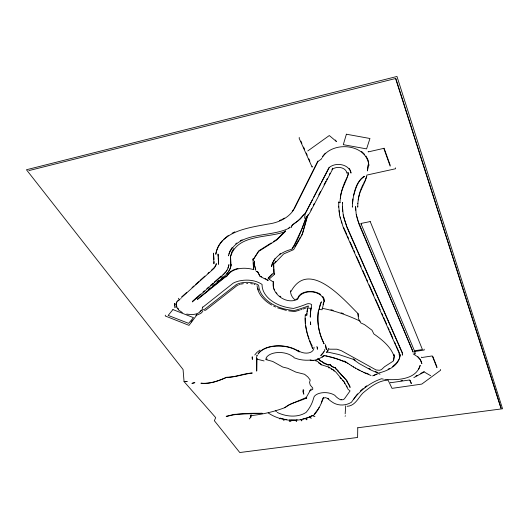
<?xml version="1.0" encoding="UTF-8"?>
<svg xmlns="http://www.w3.org/2000/svg" width="529" height="529" viewBox="0 0 529 529"><rect width="100%" height="100%" fill="white"/><g stroke="black" fill="none" stroke-linecap="round" stroke-linejoin="round"><path stroke-width="0.79" d="M312.659 347.097L312.613 348.79C308.209 338.077 303.983 326.505 305.345 314.55L305.293 315.403M372.707 375.888L377.098 374.195M264.097 360.937L256.763 359.112L256.704 371.094L256.849 358.292M368.224 151.426L368.224 151.902L383.796 148.358L390.184 166.166M338.699 207.15L338.791 201.886L338.752 202.779M357.749 206.264L357.73 207.156L357.849 203.381M352.354 206.594L352.34 207.156L352.889 198.937M352.473 202.779L352.453 203.341C353.663 193.66 355.561 182.141 364.131 176.263M345.179 413.843L345.668 405.875M348.373 173.261L348.386 172.692C346.879 181.467 340.669 189.17 340.345 198.468M347.169 172.428L347.143 173.333C345.801 167.237 337.257 165.822 332.655 169.082L310.007 212.479L307.389 216.566L302.323 234.486L293.648 249.628L283.67 253.94L274.101 263.931M342.481 202.931L342.501 202.369L342.673 211.329M339.955 202.263L339.935 202.825C340.365 193.978 342.891 185.282 347.064 177.486M323.834 351.666L323.603 352.215M324.674 349.451C326.016 351.038 316.197 360.322 323.298 352.598M256.367 359.442L256.453 358.226M256.843 359.449L256.876 358.715M324.429 300.122L322.062 309.756L318.914 309.399L318.313 312.818M317.479 347.52L317.387 349.259L316.911 346.396M314.953 416.634L312.381 415.715C298.753 422.843 280.899 421.547 268.229 412.937M321.46 301.682L320.323 304.221L319.099 309.32L319.126 308.784M214.139 261.71L213.888 263.766L213.504 253.133L213.994 259.468M254.323 263.158L254.475 261.035L254.423 264.718L255.699 270.24M313.459 415.1L313.433 415.602C318.306 410.795 320.931 404.229 323.384 398.145C326.948 396.181 329.131 400.473 331.895 401.848C337.555 406.047 345.536 405.961 351.428 402.271C358.649 391.553 369.063 382.989 381.502 378.751L383.426 379.141M314.081 347.183C313.796 354.814 302.165 354.258 297.906 350.224M313.737 360.48L310.635 360.044L310.166 360.652L315.105 360.143L317.387 361.267L321.764 364.898L328.767 367.066L333.33 369.963L335.803 372.026L344.432 382.282L348.082 389.265L350.053 390.938L344.551 398.641A4.649 2.519 2.2 0 1 342.812 399.732L340.722 399.831A20.75 11.354 1.6 0 1 335.981 396.565L334.712 395.223L332.41 394.065A11.962 6.46 2.8 0 0 314.114 396.71L313.294 399.276A103.882 56.385 7.4 0 1 306.093 412.402C297.701 417.917 285.931 416.707 277.183 412.408M321.705 158.204L321.672 158.773L317.843 161.636L294.812 207.804C289.68 217.783 278.413 222.795 267.74 224.131C249.152 227.734 220.09 230.948 215.779 254.297C216.46 249.225 218.814 244.444 222.312 240.715M306.893 419.008L306.84 419.828L305.068 418.459L308.486 417.348M218.477 263.786L218.305 257.854M301.834 420.092L301.788 420.905L300.492 419.418M306.86 313.492L306.727 315.496L307.442 308.341M296.419 420.634L296.366 421.454L295.599 419.894L297.219 419.748M312.203 166.285L312.143 167.184L299.176 138.353L299.249 137.447M289.37 420.542L289.31 421.355L289.647 419.808M290.824 420.634L290.765 421.448L290.54 419.867L294.719 419.92M230.922 263.667L230.756 265.446L230.532 255.54L230.836 263.072M279.841 418.465L279.801 418.981L280.383 418.009M290.467 290.639C290.395 294.038 292.134 297.576 294.772 299.698M274.67 273.387L274.584 274.26L269.459 278.809M178.379 298.806L178.504 298.27M268.196 277.917L268.143 278.466L272.495 273.738L268.732 277.394M257.034 355.581L257.087 355.065L256.386 358.497M249.298 418.948L250.832 417.189L251.083 414.749M256.889 359.568L256.949 359.012M250.832 417.189L250.964 415.953M253.854 269.109L253.788 269.651C244.682 266.98 232.059 267.548 226.637 276.522L224.779 277.441L197.403 299.54M357.862 203.559L358.298 199.049M228.561 255.302L228.482 255.844L229.771 251.381L232.205 247.413M228.819 265.181L228.898 264.639L228.627 266.325M367.49 170.371L368.29 164.698L367.483 170.94M218.358 264.54L218.556 263.237M307.078 311.826L307.666 308.136M180.832 298.892L180.931 298.363M175.125 306.721L174.973 307.567L174.53 303.348L174.887 305.372M165.385 315.139L165.227 315.978L189.038 325.368L196.728 315.145L200.795 313.439L202.845 311.363M358.444 198.322L359.826 192.516M358.285 199.942C358.92 190.903 365.387 183.675 366.901 175.053L395.547 168.758L395.527 167.852M304.611 218.351L305.134 213.405L306.251 211.501M202.534 306.992L202.005 310.378L204.888 309.115L236.489 284.437A20.347 12.756 6.8 0 1 248.795 282.367A14.957 9.423 6.8 0 1 258.225 284.939L258.727 285.786A38.729 24.784 4.3 0 0 269.4 302.231A36.23 23.15 4.4 0 0 291.181 310.206L294.322 310.53L296.366 309.961A113.239 76.209 7.9 0 0 307.647 306.179L308.328 305.907L307.852 308.057L311.125 308.42L311.687 304.691A3.491 2.176 3.6 0 0 306.813 303.983A109.774 73.862 7.9 0 1 293.655 308.414L291.572 308.202A32.831 20.975 4.4 0 1 271.794 300.941A35.324 22.602 4.3 0 1 262.106 285.911L262.08 284.47L261.22 283.901A18.317 11.539 6.8 0 0 248.69 280.172A23.693 14.852 6.8 0 0 233.269 283.108L202.726 307.303M216.169 264.295L216.328 263.627L215.587 266.127L213.921 268.468L181.599 297.457M319.304 308.057L321.09 302.35M323.034 304.625L323.576 302.423M228.707 265.776L227.47 269.605L224.594 273.526L192.331 301.953L192.536 301.213L200.61 294.124M230.598 267.033L231.12 264.606C230.776 269.135 228.224 273.268 224.646 275.986L205.278 292.927M353.61 195.644C355.686 188.463 357.756 180.244 364.759 176.309M302.39 233.606L307.23 216.454M303.996 223.126L306.516 216.301M399.197 358.913L400.248 354.589C399.501 365.618 387.499 371.06 378.043 373.15M393.265 360.242L394.422 354.966L394.026 358.953L393.278 361.076L384.497 366.762L381.416 369.652L379.445 370.28L376.033 369.95L341.344 350.694L336.973 349.213L329.408 349.18L328.185 348.366M228.032 267.998L228.416 266.9M360.024 191.796L361.333 188.185M301.9 228.892L303.739 223.846M347.441 176.746L348.313 174.431M228.905 254.019C238.883 230.829 269.816 237.938 288.946 228.204L289.588 227.1L288.814 228.263M231.702 252.313L230.704 256.115C237.971 234.023 266.98 238.381 284.714 231.788M321.308 402.906L322.915 398.099M327.028 351.395L326.73 352.638L327.008 351.917L338.877 354.549L353.187 359.317L359.138 363.542L371.06 370.088L377.686 373.018M418.763 369.03L420.198 365.354C415.959 379.802 397.048 380.318 384.682 379.379M365.288 180.005L366.769 176.289M301.603 229.593L294.455 244.603M215.951 264.95L214.503 267.376L211.56 270.114M322.26 157.417C332.939 140.516 366.795 143.835 368.872 165.478L368.124 159.996M176.858 301.801L175.84 304.426L177.07 301.636L179.774 299.593M361.651 187.464L362.934 184.601M229.659 269.347L230.181 268.203M317.883 161.067L294.051 208.657M345.113 416.31L345.404 415.728M306.622 210.866L312.685 199.129M313.439 197.661L320.64 183.715M321.401 182.254L328.978 167.574M310.821 210.139L311.574 208.697M313.459 205.08L314.213 203.632M318.742 194.95L320.627 191.333M324.026 184.819L325.91 181.202M326.664 179.761L327.418 178.313M329.303 174.696L330.056 173.248M331.947 169.63L332.701 168.182M231.953 251.652L233.825 248.537M363.621 183.318L364.99 180.753M398.82 359.601L396.591 362.96L392.591 366.557M306.238 397.504L311.118 388.934M294.898 246.686L298.839 239.802M299.626 238.427L300.419 237.045M301.206 235.669L301.993 234.294M290.983 227.285L292.411 224.825L298.058 220.831L303.626 214.86M290.957 227.563L292.392 225.103L300.485 218.847L304.552 213.848M305.094 213.961L329.329 167.409C335.922 162.026 349.021 163.95 351.031 173.102L350.449 170.364M292.081 248.65L294.098 245.264M318.339 408.692L319.185 407.277M353.623 399.448L354.45 398.059M283.736 420.654L284.615 419.199M290.957 291.572C308.744 258.648 343.466 299.189 357.842 313.399L358.517 318.795L360.785 322.902L364.541 324.627L372.032 330.241L373.844 333.918C381.945 339.618 390.376 346.27 393.926 355.825L393.907 354.509M318.041 409.155L314.325 414.134M274.901 258.655L272.276 263.475L271.589 266.563C273.381 256.849 283.147 251.301 292.034 249.199C298.713 239.121 302.29 227.364 306.813 216.401M226.286 271.099L226.961 270.101M228.303 271.522L229.031 270.451M292.233 211.349L293.655 209.372M354.866 397.365L357.564 393.841M307.448 215.673L308.44 214.338M191.095 321.976L192.536 320.058M195.902 315.582L196.861 314.305M322.346 156.736L325.335 153.139M254.76 354.972L256.915 352.38L259.937 350.105M224.673 272.984L225.526 272.065M226.571 273.539L227.483 272.554M299.95 294.812L298.554 296.319L297.668 298.647L295.685 299.374M274.749 262.477L275.873 261.3M199.929 311.581L201.344 310.139M201.258 310.668C197.853 314.94 191.663 314.934 186.73 314.074M229.738 272.197L226.716 275.979L225.473 276.594M285.614 230.717L276.779 239.452L273.314 241.647M285.567 231.272L276.727 240.001L258.688 251.401L253.173 259.719L258.747 250.852L271.232 242.963M223.35 239.624L228.204 235.584M360.375 390.911L363.086 388.564M181.692 296.921L186.572 292.544M192.053 287.624L193.885 285.977M195.71 284.337L198.759 281.6M199.982 280.509L204.855 276.131M207.904 273.394L209.12 272.303M284.807 407.68L289.37 404.659L306.053 397.616L306.628 398.357L306.727 397.861C299.672 401.511 291.023 402.516 284.807 407.68C273.658 411.833 262.086 414.471 250.25 415.721M203.09 291.948L204.333 290.857M206.819 288.675L208.677 287.035M210.542 285.402L213.022 283.22M214.265 282.129L221.096 276.131M208.439 289.423L210.251 287.836M212.671 285.713L214.49 284.126M216.91 282.01L218.722 280.423M221.142 278.3L222.954 276.713M222.96 274.498L223.734 273.863M197.489 299.011L207.037 291.3M208.307 290.269L209.583 289.244M214.675 285.131L224.851 276.898M237.005 285.6L206.098 309.882L204.531 310.616M322.207 356.685L323.219 355.898M322.181 357.207L324.204 355.64L325.97 355.971L335.34 358.338L343.962 361.486M324.495 355.554L318.888 358.854L315.859 359.799M177.751 300.664L178.928 299.771M179.516 299.328L179.873 299.057M235.722 243.849L236.794 243.049M364.851 387.195L366.716 385.853M307.779 150.963L329.296 135.536L336.424 141.534L335.32 140.013M230.327 271.8L231.49 271.007M279.239 254.416L280.615 253.503M300.412 294.316C306.324 290.309 314.563 290.659 320.541 294.355M282.625 219.066L284.437 218.067M373.143 375.636L375.015 374.717M415.893 376.046L417.275 375.299M420.74 373.414L424.205 371.537M413.83 377.613L424.225 371.98L430.699 375.749M388.074 369.202L389.443 368.495M312.229 415.483L309.181 417.05L311.383 418.247M232.066 233.256L234.83 231.847M323.411 397.643L323.768 397.458M240.226 240.807L242.163 239.835M232.079 270.603L234.85 269.327M279.457 220.567L281.382 219.687M237.547 285.336L238.427 284.966M309.624 390.878L312.758 389.337L312.725 387.982L310.252 385.092L309.558 382.474L310.199 380.007L307.805 376.913L304.578 374.287L295.916 372.118L287.783 368.277L282.81 367.066L272.673 361.433L265.763 359.555L266.345 357.558A15.328 8.762 4.7 0 1 290.242 354.959L293.932 357.194L293.893 357.716L298.111 359.112A21.074 12.339 3.7 0 0 310.556 360.057L310.635 360.044M375.517 374.506L376.033 374.307M306.331 307.891L302.932 309.088M376.562 374.115L377.098 373.93M300.624 309.835L301.781 309.465M239.346 284.635L240.305 284.337M299.46 310.192L294.646 311.568L288.669 310.854M235.636 269.089L237.984 268.395M28.857 170.609L395.566 78.504L501.056 408.282L395.798 78.378M241.297 284.08L243.366 283.689M347.097 406.318C355.243 405.869 358.113 397.901 363.02 392.915C370.115 387.083 378.671 380.285 388.114 380.199L392.029 388.359L421.792 384.087L440.558 370.287L440.512 369.447M302.773 418.961L304.294 418.664M414.723 351.501L424.198 350.026L424.165 349.186M400.922 380.794L402.503 380.563M246.62 283.412L247.731 283.405M256.486 358.913L256.955 358.92M285.488 419.338L286.877 419.497M250.64 283.61L252.406 283.934M322.141 308.295C335.346 310.781 348.036 315.449 360.176 321.156M325.811 355.805L327.391 356.143M280.608 418.34L283.815 419.028M286.368 310.43L277.606 307.865M328.185 356.308L329.739 356.685M330.519 356.87L339.446 359.608L345.973 362.385M330.889 309.677L333.237 310.411M341.053 312.837L343.4 313.565M254.112 284.397L254.932 284.681M378.777 373.712L380.06 374.168M368.495 374.42L371.041 375.517M366.571 373.157L368.29 373.891M368.858 374.651L363.919 372.429M260.896 276.442L261.769 276.812M331.2 369.044L333.33 369.963L334.123 371.127M375.425 371.497L377.6 372.462M366.564 373.679L361.697 371.378M343.976 360.963L345.986 361.862M273.599 306.086L275.563 307.012M345.596 362.147L347.917 363.324M317.46 358.887L319.298 359.793L318.094 358.722M362.094 371.629L357.379 369.169M359.925 370.545L355.29 368.012M368.964 368.415L370.366 369.182M265.115 278.439L265.908 278.882M353.253 366.815L355.726 368.277M268.448 278.783L273.268 282.003C271.066 294.316 287.016 305.028 297.629 299.189C301.464 288.325 322.902 289.793 324.198 301.576L324.012 298.66L322.756 296.372M271.714 305.081C264.526 301.014 257.768 294.283 257.068 285.647M266.689 279.332L268.157 280.549L259.977 276.356L257.861 272.243L256.129 271.205L257.894 271.972L259.415 275.073M351.263 365.585L353.696 367.093M318.557 362.874L321.764 364.898M349.325 364.322L351.719 365.87M413.182 353.875L417.46 356.685L420.41 359.984L421.871 363.575L420.39 359.456L417.936 356.705M182.366 312.56L178.888 310.252L176.739 307.442L176.316 303.957L176.838 306.906M279.828 296.088L280.793 296.749M347.48 363.059L349.795 364.613M353.193 358.794L355.177 360.203M309.121 416.964L310.305 417.877M327.947 398.251L328.635 398.906M361.558 151.4L364.468 154.243M315.105 360.143L316.124 361.155M339.955 377.58L341.073 378.757M342.752 380.523L344.432 382.282L344.763 383.783M346.283 386.025L347.183 387.023M276.184 292.676L276.971 293.582M177.698 308.037L178.551 309.161M349.173 168.348L350.026 169.69M259.646 275.47L260.01 276.085M365.989 156.035L367.767 159.335M410.001 380.245L410.729 381.68M311.065 343.546L312.302 346.065M300.915 141.144L301.907 143.366M303.567 147.062L304.565 149.277M306.225 152.974L307.223 155.195M308.883 158.892L309.882 161.107M399.23 353.352L343.44 227.933L339.625 215.739L338.732 206.257M411.099 382.394L411.278 383.624L409.644 379.961L390.633 382.731L390.627 382.295M343.804 227.794L346.806 234.559M347.474 236.06L348.479 238.314M350.145 242.07L353.147 248.835M353.815 250.336L354.82 252.591M356.486 256.347L359.489 263.105M360.156 264.612L361.162 266.861M362.828 270.623L365.83 277.381M366.498 278.882L367.503 281.137M369.169 284.893L373.844 295.413M375.511 299.169L380.186 309.69M381.852 313.446L382.857 315.701M383.525 317.202L386.527 323.96M388.193 327.716L389.199 329.97M389.866 331.478L392.868 338.236M394.535 341.992L395.54 344.247M396.208 345.748L399.21 352.512M346.931 226.71L391.057 327.061M391.367 327.762L402.271 352.559L402.351 355.144L402.344 354.615M402.285 353.088L346.912 227.265L343.268 215.448L342.428 206.588M309.895 340.888L310.754 342.918M273.962 288.808L274.372 289.806M432.815 356.493L436.584 365.989M346.627 225.949L344.2 218.94M357.974 220.891L413.156 352.155L359.27 224.891L356.202 214.41L355.587 206.594L355.752 210.244M361.115 224.012L361.3 224.508M384.067 148.166L390.171 165.2M308.347 336.794L309.081 338.851M257.768 288.272L258.324 289.952M255.414 268.606L255.758 269.697M341.265 221.096L341.913 223.152M356.956 217.406L357.776 220.19M307.289 333.316L308.103 336.107M328.767 367.066L329.071 368.124M340.14 216.943L340.464 218.345M254.859 266.404L255.117 267.509M343.281 214.886L344.048 218.265M307.084 332.622L305.716 325.507M356.361 214.562L356.81 216.692M273.645 287.802L273.321 281.461M339.023 210.582L339.658 214.847M254.489 264.176L254.654 265.293M266.887 358.801L266.966 359.449M358.06 313.479L358.444 316.56M305.504 323.338L305.24 318.233M218.199 256.32L218.034 254.019L218.517 263.012M253.127 260.427L253.027 258.8L253.53 269.406L253.279 262.86M436.875 366.723L436.921 367.615L432.279 355.931L421.58 357.564L421.56 357.121M273.771 267.224L273.586 263.257L274.022 274.115L273.85 268.811M399.23 353.094L399.289 355.104L399.276 354.265M414.934 351.997L414.908 351.157L414.967 354.08L414.934 353.233M276.581 411.536A19.533 10.415 4.1 0 1 275.391 410.742M318.412 311.032A145.746 87.702 -3.9 0 0 322.531 340.55L324.098 343.876L322.545 340.326A145.72 87.715 -3.9 0 1 318.425 310.807M310.695 324.555A153.734 92.582 -4 0 1 310.424 321.758M310.292 316.805A153.734 92.582 -4 0 1 311.105 308.202M310.708 324.33A153.701 92.595 -4 0 1 310.49 322.227M310.298 317.288A153.701 92.595 -4 0 1 311.118 307.971M357.763 427.782L357.604 437.463L239.776 452.533L214.357 420.707L215.706 417.626L184.066 381.607L183.06 369.48L26.45 169.749L396.975 76.467L502.55 408.772L357.763 427.782M346.773 380.589L346.753 381.283L349.636 385.555L350.099 387.446L346.773 380.589L337.826 370.915L346.773 380.589M335.36 367.893L335.333 368.594L338.024 370.855L335.36 367.893L331.544 366.392L335.36 367.893M330.308 364.666L330.275 365.367L331.716 366.306L330.308 364.666L327.934 364.911L330.308 364.666M327.63 350.906L327.59 351.739L328.172 349.484L327.63 350.906M325.507 344.934L326.373 349.603L325.507 344.934M323.55 362.603L323.517 363.311L328.033 364.792L320.964 361.314L319.126 359.879L323.55 362.603M299.209 351.739L299.189 351.964A24.149 13.833 4.7 0 0 276.429 346.065A24.149 13.833 4.7 0 0 258.112 354.106L258.139 353.881A24.142 13.833 4.7 0 1 276.449 345.84A24.142 13.833 4.7 0 1 299.209 351.739M252.214 356.93L252.346 359.237L252.214 356.93M303.203 389.84L302.872 391.328L303.844 394.184L303.296 392.247L303.765 390.402L303.203 389.84M346.389 134.214L343.301 144.681L366.59 148.887L369.956 138.499L346.389 134.214M172.923 309.584L168.189 315.41L188.615 323.345L193.488 317.645L172.923 309.584M252.141 373.024C243.538 374.208 235.141 377.256 226.326 377.481C218.272 381.052 209.92 384.153 200.914 383.214C210.046 384.087 218.523 380.82 226.703 377.237C235.445 377.296 243.485 373.461 252.141 373.024M194.784 382.665L192.047 383.333L194.784 382.665M234.446 414.346L226.187 416.316L227.073 416.349C238.447 413.175 250.541 413.202 262.212 413.301L234.446 414.346M370.214 221.565L360.884 223.463L414.445 350.787L422.44 349.55L370.214 221.565M341.417 399.474L341.073 399.521L341.463 399.494M187.094 381.521L184.066 381.607L187.101 381.528"/></g></svg>
